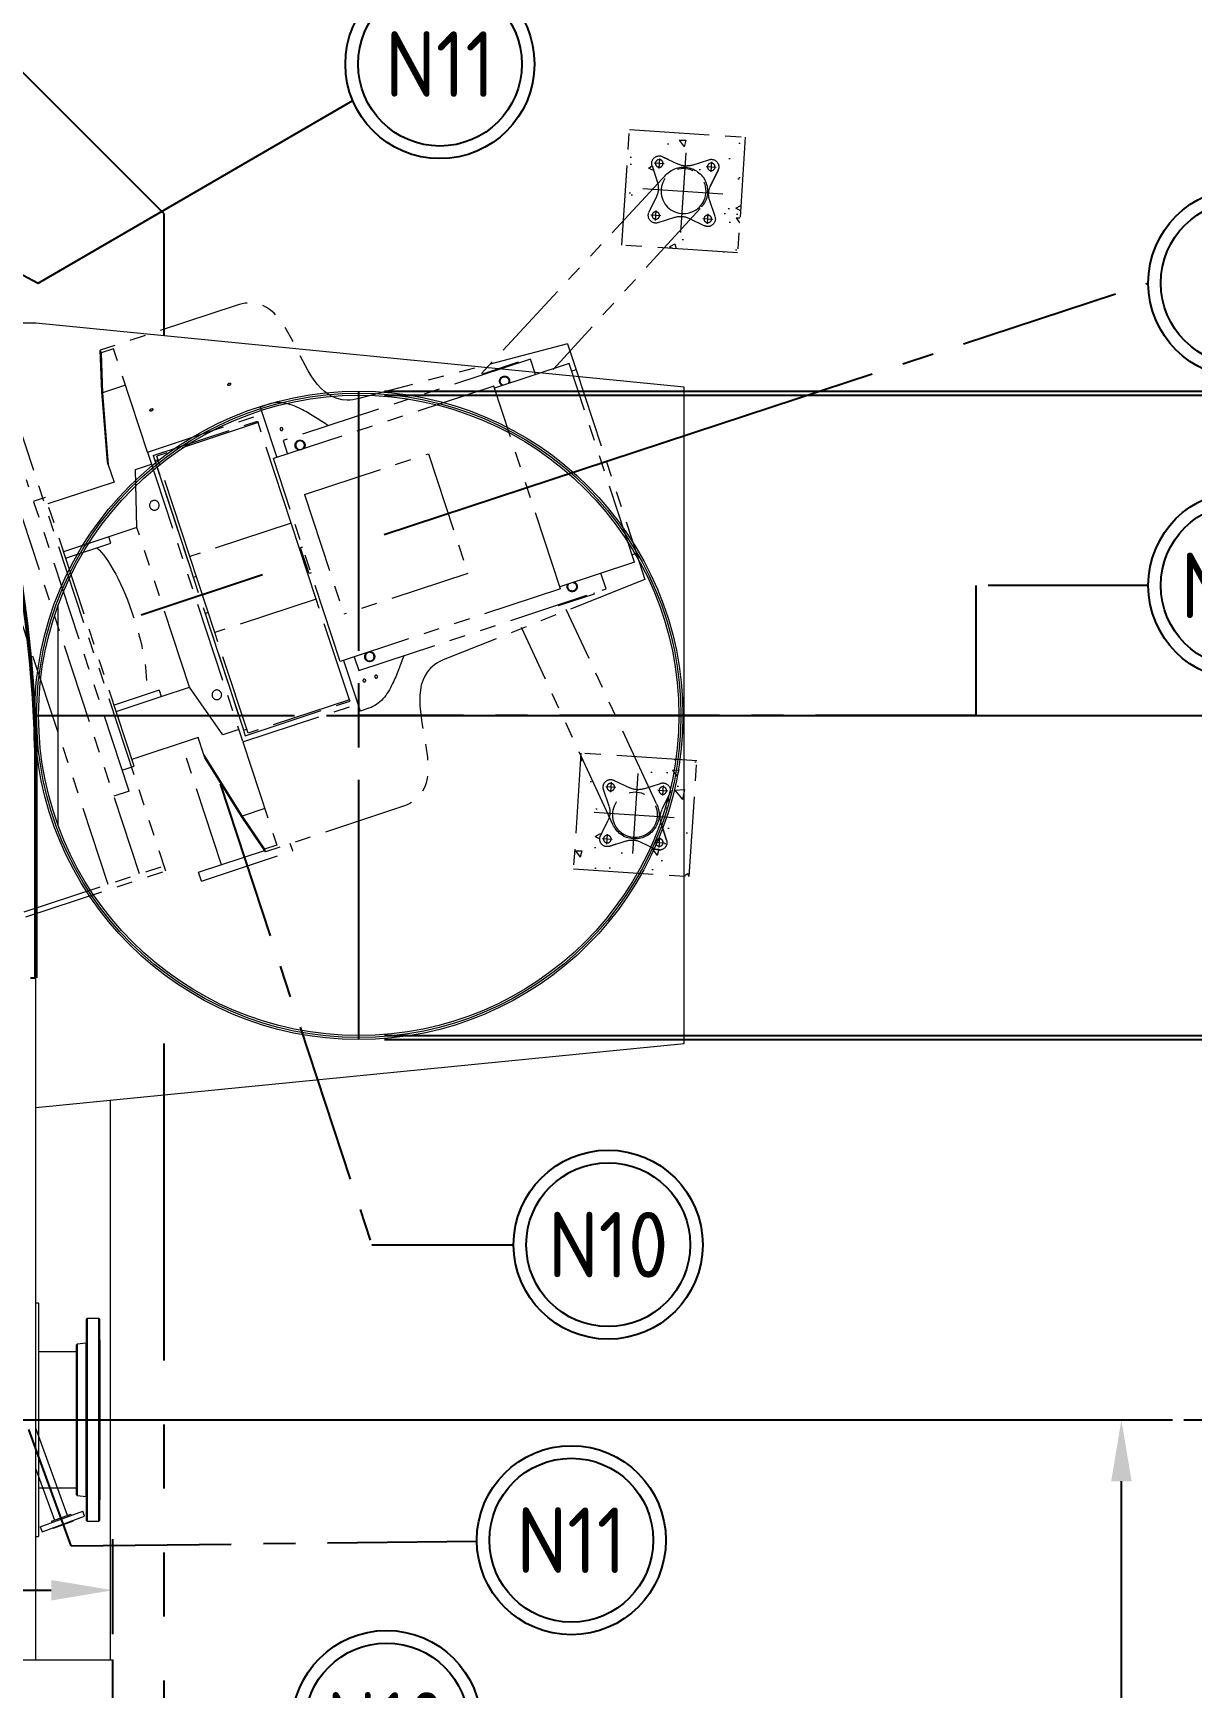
# Model space of a CAD drawing. Header units: inches. Extents: x 0 to 4731, y 0 to 1632.
# Drawn here: x 463.8 to 572.4, y 1217.6 to 1372.6 of the extents above; entities that cross this region are included whole.
import ezdxf
from ezdxf.enums import TextEntityAlignment as Align

# ---------------------------------------------------------------- set-up
doc = ezdxf.new("R2010")
doc.units = ezdxf.units.IN
doc.header["$LTSCALE"] = 48
doc.header["$MEASUREMENT"] = 0
for name, pattern in [('CENTER', [2, 1.25, -0.25, 0.25, -0.25]), ('HIDDEN', [0.375, 0.25, -0.125]), ('PHANTOM2', [1.25, 0.625, -0.125, 0.125, -0.125, 0.125, -0.125])]:
    doc.linetypes.add(name, pattern=pattern)
for name, color, linetype, lineweight in [('AM_0', 7, 'Continuous', 50), ('AM_11', 92, 'PHANTOM2', 25), ('AM_4', 93, 'Continuous', 25), ('AM_5', 92, 'Continuous', 25), ('AM_6', 140, 'Continuous', 35), ('AM_7', 142, 'CENTER', 25), ('Equipment-AM_0', 7, 'Continuous', 50), ('Equipment-AM_2', 5, 'Continuous', 50), ('Equipment-AM_3', 6, 'HIDDEN', 25), ('Equipment-AM_5', 92, 'Continuous', 25), ('Process-AM_7', 142, 'CENTER', 25)]:
    doc.layers.add(name, color=color, linetype=linetype, lineweight=lineweight)
doc.styles.add('ISOCP', font='ISOCP.SHX')
doc.styles.get("Standard").update_dxf_attribs({"font": 'ROMANS.SHX', "width": 0.7})
doc.styles.add('XT07_0', font='isocp.shx', dxfattribs={"width": 0.9, "height": 7})
doc.dimstyles.new('METSOPOWER_ANSI$0', dxfattribs={"dimtxt": 0.12, "dimasz": 0.12, "dimexe": 0.1, "dimexo": 0.05, "dimgap": 0.06, "dimtad": 1, "dimtoh": 1, "dimdec": 5, "dimzin": 12, "dimdsep": 46, "dimlunit": 4, "dimtxsty": 'Standard', "dimcen": 0, "dimclrd": 256, "dimclre": 256, "dimclrt": 140, "dimadec": 0, "dimazin": 2, "dimtp": 0.1, "dimtm": 0.1, "dimtfac": 0.71, "dimtdec": 5, "dimtmove": 0, "dimatfit": 3, "dimfxl": 1, "dimfrac": 2, "dimtzin": 7, "dimlwd": -1, "dimlwe": -1, "dimarcsym": 1})
doc.dimstyles.new('METSOPOWER_ANSI$2', dxfattribs={"dimtxt": 0.12, "dimasz": 0.12, "dimexe": 0.1, "dimexo": 0.05, "dimgap": 0.06, "dimtad": 1, "dimzin": 12, "dimdsep": 46, "dimlunit": 3, "dimtxsty": 'Standard', "dimcen": 0, "dimclrd": 256, "dimclre": 256, "dimclrt": 140, "dimadec": 0, "dimazin": 2, "dimtp": 0.1, "dimtm": 0.1, "dimtfac": 0.71, "dimtmove": 0, "dimatfit": 3, "dimfxl": 1, "dimtzin": 7, "dimlwd": -1, "dimlwe": -1, "dimarcsym": 1})

# ---------------------------------------------------------------- blocks, each defined once
blk = doc.blocks.new('*D444')
at = {"layer": 'Defpoints', "color": 0, "transparency": 16777216}
for p in [(494.35, 1339.09), (494.35, 1278.34), (634.24, 1278.34)]:
    blk.add_point(p, dxfattribs=at)
at = {"layer": 'Equipment-AM_5', "linetype": 'ByBlock', "transparency": 16777216}
for p, q in [((496.75, 1339.09), (639.04, 1339.09)), ((634.24, 1333.33), (634.24, 1284.1)), ((496.75, 1278.34), (639.04, 1278.34))]:
    blk.add_line(p, q, dxfattribs=at)
at = {"layer": 'Equipment-AM_5', "transparency": 16777216}
for points in [[(633.28, 1333.33), (635.2, 1333.33), (634.24, 1339.09)], [(633.28, 1284.1), (635.2, 1284.1), (634.24, 1278.34)]]:
    blk.add_solid(points, dxfattribs=at)
at = {"layer": 'Equipment-AM_5', "color": 140, "transparency": 16777216, "char_height": 5.76, "attachment_point": 2, "rotation": 90, "style": 'ISOCP', "bg_fill": 3, "box_fill_scale": 1.25, "bg_fill_color": 256, "bg_fill_true_color": 13158600, "bg_fill_transparency": 0}
for s, insert in [('%%c5\'-0 3/4"', (625.6, 1309.26)), ('OUTSIDE', (637.12, 1309.26))]:
    blk.add_mtext(s, dxfattribs=dict(at, insert=insert))
blk = doc.blocks.new('*D445')
at = {"layer": 'Defpoints', "color": 0, "transparency": 16777216}
for p in [(494.35, 1338.71), (494.35, 1278.71), (611.43, 1278.71)]:
    blk.add_point(p, dxfattribs=at)
at = {"layer": 'Equipment-AM_5', "linetype": 'ByBlock', "transparency": 16777216}
for p, q in [((496.75, 1338.71), (616.23, 1338.71)), ((611.43, 1332.95), (611.43, 1284.47)), ((496.75, 1278.71), (616.23, 1278.71))]:
    blk.add_line(p, q, dxfattribs=at)
at = {"layer": 'Equipment-AM_5', "transparency": 16777216}
for points in [[(610.47, 1332.95), (612.39, 1332.95), (611.43, 1338.71)], [(610.47, 1284.47), (612.39, 1284.47), (611.43, 1278.71)]]:
    blk.add_solid(points, dxfattribs=at)
at = {"layer": 'Equipment-AM_5', "color": 140, "transparency": 16777216, "char_height": 5.76, "attachment_point": 2, "rotation": 90, "style": 'ISOCP', "bg_fill": 3, "box_fill_scale": 1.25, "bg_fill_color": 256, "bg_fill_true_color": 13158600, "bg_fill_transparency": 0}
for s, insert in [('%%c5\'-0"', (602.79, 1312.45)), ('INSIDE', (614.31, 1312.45))]:
    blk.add_mtext(s, dxfattribs=dict(at, insert=insert))
blk = doc.blocks.new('*U370')
at = {"layer": 'AM_7', "color": 0, "transparency": 16777216}
for p, q in [((0, 6.0375), (0, 30.3075)), ((-30.3075, 0), (-6.0375, 0)), ((6.0375, 0), (30.3075, 0)), ((0, -30.3075), (0, -6.0375))]:
    blk.add_line(p, q, dxfattribs=at)
at = {"layer": 'AM_7', "color": 0, "linetype": 'Continuous', "transparency": 16777216}
for p, q in [((0, -3.01875), (0, 3.01875)), ((-3.01875, 0), (3.01875, 0))]:
    blk.add_line(p, q, dxfattribs=at)
blk = doc.blocks.new('*U371')
at = {"layer": 'AM_7', "color": 0, "transparency": 16777216}
blk.add_line((24, 0), (120.12, 0), dxfattribs=at)
blk = doc.blocks.new('*U372')
at = {"layer": 'AM_7', "color": 0, "transparency": 16777216}
blk.add_line((-11.77, 0), (10.62, 0), dxfattribs=at)
blk = doc.blocks.new('*D514')
at = {"layer": 'Defpoints', "color": 0, "transparency": 16777216}
for p in [(476.76, 1242.71), (565.82, 1242.71), (504.26, 1170.71)]:
    blk.add_point(p, dxfattribs=at)
at = {"layer": 'Equipment-AM_5', "linetype": 'ByBlock', "transparency": 16777216}
for p, q in [((479.16, 1242.71), (570.62, 1242.71)), ((565.82, 1176.47), (565.82, 1236.95)), ((506.66, 1170.71), (570.62, 1170.71))]:
    blk.add_line(p, q, dxfattribs=at)
at = {"layer": 'Equipment-AM_5', "transparency": 16777216}
for points in [[(564.86, 1236.95), (566.78, 1236.95), (565.82, 1242.71)], [(564.86, 1176.47), (566.78, 1176.47), (565.82, 1170.71)]]:
    blk.add_solid(points, dxfattribs=at)
at = {"layer": 'Equipment-AM_5', "color": 140, "transparency": 16777216, "insert": (560.06, 1206.71), "char_height": 5.76, "attachment_point": 5, "rotation": 90, "style": 'ISOCP', "bg_fill": 3, "box_fill_scale": 1.25, "bg_fill_color": 256, "bg_fill_true_color": 13158600, "bg_fill_transparency": 0}
blk.add_mtext('6\'-0"', dxfattribs=at)
blk = doc.blocks.new('*D516')
at = {"layer": 'Defpoints', "color": 0, "transparency": 16777216}
for p in [(494.35, 1308.71), (588.62, 1308.71), (504.26, 1170.71)]:
    blk.add_point(p, dxfattribs=at)
at = {"layer": 'Equipment-AM_5', "linetype": 'ByBlock', "transparency": 16777216}
for p, q in [((496.75, 1308.71), (593.42, 1308.71)), ((588.62, 1176.47), (588.62, 1302.95)), ((506.66, 1170.71), (593.42, 1170.71))]:
    blk.add_line(p, q, dxfattribs=at)
at = {"layer": 'Equipment-AM_5', "transparency": 16777216}
for points in [[(587.66, 1302.95), (589.58, 1302.95), (588.62, 1308.71)], [(587.66, 1176.47), (589.58, 1176.47), (588.62, 1170.71)]]:
    blk.add_solid(points, dxfattribs=at)
at = {"layer": 'Equipment-AM_5', "color": 140, "transparency": 16777216, "insert": (582.86, 1223.05), "char_height": 5.76, "attachment_point": 5, "rotation": 90, "style": 'ISOCP', "bg_fill": 3, "box_fill_scale": 1.25, "bg_fill_color": 256, "bg_fill_true_color": 13158600, "bg_fill_transparency": 0}
blk.add_mtext('11\'-6"', dxfattribs=at)
blk = doc.blocks.new('*D527')
at = {"layer": 'Defpoints', "color": 0, "transparency": 16777216}
for p in [(451.24, 1369.17), (386.7, 1316.05), (278.1, 1302.71), (368.1, 1302.71), (464.22, 1302.71)]:
    blk.add_point(p, dxfattribs=at)
at = {"layer": 'Equipment-AM_5', "linetype": 'ByBlock', "transparency": 16777216}
blk.add_arc((278.1, 1302.71), 109.42, 3.0166, 17.9834, dxfattribs=at)
at = {"layer": 'Equipment-AM_5', "transparency": 16777216}
for points in [[(381.27, 1336.17), (383.08, 1336.81), (380.25, 1341.92)], [(388.33, 1308.49), (386.41, 1308.44), (387.52, 1302.71)]]:
    blk.add_solid(points, dxfattribs=at)
at = {"layer": 'Equipment-AM_5', "color": 140, "transparency": 16777216, "insert": (389.94, 1330.25), "char_height": 5.76, "attachment_point": 5, "rotation": 283.831, "bg_fill": 3, "box_fill_scale": 1.25, "bg_fill_color": 256, "bg_fill_true_color": 13158600, "bg_fill_transparency": 0}
blk.add_mtext('21°', dxfattribs=at)
blk = doc.blocks.new('A$C7E8F1151')
at = {"layer": 'AM_11', "lineweight": 18, "ltscale": 0.25}
h = blk.add_hatch(dxfattribs=at)
h.set_pattern_fill('AR-CONC', color=256, style=0)
h.set_pattern_definition([(50, (-256.126, -601.178), (7.1726, -0.62752), [0.75, -8.25]), (355, (-256.126, -601.178), (-1.387513, 7.52192), [0.6, -6.6]), (100.4514, (-255.528, -601.23), (5.78509, 6.8944), [0.6374, -7.01142]), (46.1842, (-256.126, -599.178), (10.67241, -1.65519), [1.125, -12.375]), (96.6356, (-255.236, -599.316), (9.34662, 9.74119), [0.9561, -10.51714]), (351.1842, (-256.126, -599.178), (9.34662, 9.74119), [0.9, -9.9]), (21, (-255.126, -599.678), (5.96907, -4.02619), [0.75, -8.25]), (326, (-255.126, -599.678), (2.433153, 7.2515), [0.6, -6.6]), (71.4514, (-254.6284, -600.013), (8.402224, 3.22531), [0.6374, -7.01142]), (37.5, (-256.1259, -601.1777), (0.1215986, 3.3289385), [0, -6.52, 0, -6.7, 0, -6.625]), (7.5, (-256.126, -601.1777), (2.630695, 3.944117), [0, -3.82, 0, -6.37, 0, -2.525]), (327.5, (-258.356, -601.1777), (5.338224, -0.225549), [0, -2.5, 0, -7.8, 0, -10.35]), (317.5, (-259.356, -601.1777), (5.831862, 1.00105), [0, -3.25, 0, -5.18, 0, -7.35])])
h.paths.add_polyline_path([(247.41, 65.65), (250.45, 71.21, 0.048096), (250.36, 71.53), (249.75, 73.05, -0.660247), (250.67, 73.97), (252.19, 73.36, 0.095714), (252.84, 73.24), (252.84, 73.13, -0.414201), (255.11, 70.87), (255.21, 70.87, 0.095714), (255.33, 70.21), (255.94, 68.7, -0.660247), (255.02, 67.78), (253.96, 68.2), (252.44, 65.44), (258.28, 65.44), (258.28, 76.31), (247.41, 76.31)])
h.paths.add_polyline_path([(255.64, 73.31, -1), (254.93, 73.31, -1)], flags=16)
h = blk.add_hatch(dxfattribs=at)
h.set_pattern_fill('AR-CONC', color=256, style=0)
h.set_pattern_definition([(50, (-256.126, -601.178), (7.1726, -0.62752), [0.75, -8.25]), (355, (-256.126, -601.178), (-1.38751, 7.52192), [0.6, -6.6]), (100.4514, (-255.528, -601.23), (5.78509, 6.8944), [0.6374, -7.01142]), (46.1842, (-256.126, -599.178), (10.67241, -1.65519), [1.125, -12.375]), (96.6356, (-255.236, -599.316), (9.34662, 9.74119), [0.9561, -10.51714]), (351.1842, (-256.126, -599.178), (9.34662, 9.74119), [0.9, -9.9]), (21, (-255.126, -599.678), (5.96907, -4.02619), [0.75, -8.25]), (326, (-255.126, -599.678), (2.43315, 7.2515), [0.6, -6.6]), (71.4514, (-254.6284, -600.013), (8.402224, 3.22531), [0.6374, -7.01142]), (37.5, (-256.1259, -601.1777), (0.1215986, 3.3289385), [0, -6.52, 0, -6.7, 0, -6.625]), (7.5, (-256.126, -601.1777), (2.630695, 3.944117), [0, -3.82, 0, -6.37, 0, -2.525]), (327.5, (-258.356, -601.1777), (5.338224, -0.225549), [0, -2.5, 0, -7.8, 0, -10.35]), (317.5, (-259.356, -601.1777), (5.831862, 1.00105), [0, -3.25, 0, -5.18, 0, -7.35])])
h.paths.add_polyline_path([(248.09, 6.83), (258.97, 6.83), (258.97, 17.7), (252.06, 17.7), (254.36, 14.82), (255.71, 15.36, -0.660247), (256.63, 14.44), (256.02, 12.92, 0.095714), (255.89, 12.26), (255.78, 12.26, -0.414172), (253.53, 10.01), (253.53, 9.9, 0.095714), (252.87, 9.78), (251.35, 9.17, -0.660247), (250.43, 10.09), (251.04, 11.6, 0.0164), (251.08, 11.71), (248.09, 15.39)])
h.paths.add_polyline_path([(255.62, 9.82, -1), (256.32, 9.82, -1)], flags=16)
for p, q in [((196.51, 84.16), (209.28, 79)), ((196.33, 83.72), (209.11, 78.56)), ((204, 80.63), (186.74, 37.91)), ((206.88, 79.46), (189.62, 36.75)), ((212.7, 79.74), (212.38, 78.94)), ((212.7, 79.74), (221.06, 76.36)), ((191.67, 35.42), (209.28, 79)), ((214.47, 78.09), (209.98, 66.96)), ((212.38, 78.94), (218.42, 76.5)), ((218.51, 76.61), (216.11, 73.54)), ((216.11, 73.42), (218.41, 76.37)), ((218.41, 76.37), (218.51, 76.61)), ((219.54, 75.91), (218.41, 76.37)), ((230.96, 71.58), (218.51, 76.61)), ((221.06, 76.36), (220.79, 75.69)), ((215.73, 66.46), (219.54, 75.91)), ((252.84, 66.99), (252.84, 74.76)), ((212.16, 67.93), (216.11, 73.42)), ((216.11, 73.54), (212.26, 68.19)), ((218.19, 72.57), (216.11, 73.42)), ((249.75, 73.05), (250.36, 71.53)), ((250.87, 73.31), (249.93, 73.31)), ((250.4, 73.78), (250.4, 72.85)), ((251.24, 73.74), (250.67, 73.97)), ((250.67, 73.97), (252.19, 73.36)), ((253.5, 73.36), (255.02, 73.97)), ((254.82, 73.31), (255.76, 73.31)), ((255.29, 73.78), (255.29, 72.85)), ((255.94, 73.05), (255.29, 71.41)), ((255.33, 71.53), (255.94, 73.05)), ((205.39, 71.78), (193.89, 43.31)), ((205.39, 71.78), (204, 72.34)), ((250.83, 71.91), (241.07, 54.07)), ((204.61, 69.85), (205.71, 69.41)), ((249.02, 70.87), (256.67, 70.87)), ((250.36, 70.21), (249.75, 68.7)), ((255.94, 68.7), (255.33, 70.21)), ((205.71, 69.41), (195.76, 44.8)), ((211.51, 66.34), (205.45, 68.79)), ((254.78, 69.71), (245.15, 52.11)), ((250.87, 68.43), (249.93, 68.43)), ((250.4, 67.96), (250.4, 68.9)), ((250.67, 67.78), (252.19, 68.38)), ((253.5, 68.38), (255.02, 67.78)), ((254.82, 68.43), (255.76, 68.43)), ((255.29, 67.96), (255.29, 68.9)), ((212.16, 67.93), (211.51, 66.34)), ((212.26, 68.19), (212.16, 67.93)), ((205.02, 39.96), (215.73, 66.46)), ((205.56, 40.25), (215.91, 65.88)), ((213.82, 65.94), (210.4, 61.69)), ((215.75, 65.37), (211.83, 55.67)), ((216.15, 65.61), (212.43, 56.41)), ((215.28, 65.35), (213.82, 65.94)), ((215.71, 65.38), (216.01, 65.27)), ((215.73, 66.46), (226.24, 62.22)), ((215.91, 65.88), (225.48, 62.01)), ((225.42, 61.87), (216.15, 65.61)), ((207.58, 62.15), (203.45, 63.82)), ((203.68, 64.41), (207.82, 62.74)), ((207.58, 62.15), (207.82, 62.74)), ((207.82, 62.74), (210.4, 61.69)), ((224.63, 58.23), (226.24, 62.22)), ((226.24, 62.22), (226.5, 62.87)), ((227.31, 62.55), (226.5, 62.87)), ((210.4, 61.69), (204.5, 47.09)), ((225.42, 61.87), (221.7, 52.67)), ((225.42, 61.87), (225.48, 62.01)), ((225.61, 57.83), (226.12, 59.08)), ((226.12, 59.08), (248.75, 49.93)), ((224.34, 58.35), (216.84, 39.8)), ((244.49, 50.21), (224.34, 58.35)), ((252.32, 48.8), (234.1, 57.5)), ((212.43, 56.41), (209.63, 49.48)), ((221.7, 52.67), (212.43, 56.41)), ((211.69, 54.59), (211.4, 54.71)), ((211.83, 55.67), (211.44, 54.69)), ((219.95, 42.96), (224.37, 53.92)), ((235.72, 49.33), (224.37, 53.92)), ((210.11, 51.41), (209.71, 50.43)), ((210.37, 51.3), (210.07, 51.42)), ((221.7, 52.67), (218.9, 45.73)), ((244.37, 51.7), (244.4, 51.78)), ((244.4, 51.78), (247.68, 50.45)), ((201.92, 48.14), (197.79, 49.8)), ((198.02, 50.39), (202.15, 48.72)), ((209.71, 50.43), (205.8, 40.73)), ((220.89, 50.33), (219.93, 47.96)), ((220.85, 50.24), (220.74, 50.29)), ((221.07, 50.26), (220.89, 50.33)), ((244.49, 50.21), (236.99, 31.66)), ((251.24, 47.26), (244.41, 50.02)), ((247.68, 50.45), (247.65, 50.38)), ((248.75, 49.93), (248.17, 48.5)), ((202.15, 48.72), (201.92, 48.14)), ((204.5, 47.09), (201.92, 48.14)), ((209.63, 49.48), (205.91, 40.28)), ((218.9, 45.73), (209.63, 49.48)), ((219.96, 48.05), (219.86, 48.1)), ((231.3, 38.38), (235.72, 49.33)), ((251.36, 46.42), (252.32, 48.8)), ((204.5, 47.09), (204.01, 41.66)), ((220.11, 47.89), (219.93, 47.96)), ((251.24, 47.26), (243.89, 29.09)), ((251.36, 46.42), (250.96, 46.58)), ((194.67, 45.25), (195.76, 44.8)), ((202.08, 42.98), (196.02, 45.42)), ((218.9, 45.73), (215.18, 36.53)), ((244.58, 29.62), (251.36, 46.42)), ((201.43, 41.39), (202.08, 42.98)), ((219.95, 42.96), (231.3, 38.38)), ((201.33, 41.12), (200.38, 34.6)), ((200.46, 34.69), (201.43, 41.39)), ((201.43, 41.39), (201.33, 41.12)), ((204.01, 41.66), (205.47, 41.07)), ((206.05, 40.63), (205.76, 40.74)), ((205.02, 39.96), (201.2, 30.51)), ((205.02, 39.96), (215.53, 35.71)), ((205.56, 40.25), (215.12, 36.39)), ((215.18, 36.53), (205.91, 40.28)), ((215.53, 35.71), (217.14, 39.68)), ((236.99, 31.66), (216.84, 39.8)), ((217.62, 38.05), (218.12, 39.29)), ((240.26, 28.91), (217.62, 38.05)), ((215.12, 36.39), (215.18, 36.53)), ((215.27, 35.06), (215.53, 35.71)), ((200.38, 34.6), (199.97, 30.73)), ((200.07, 30.97), (200.46, 34.69)), ((202.55, 33.85), (200.46, 34.69)), ((216.07, 34.73), (215.27, 35.06)), ((243.62, 27.24), (224.46, 33.65)), ((251.84, 10.77), (234.99, 31.5)), ((243.89, 29.09), (237.07, 31.84)), ((199.97, 30.73), (200.07, 30.97)), ((212.42, 25.7), (199.97, 30.73)), ((201.2, 30.51), (200.07, 30.97)), ((235.85, 30.61), (235.87, 30.68)), ((239.13, 29.28), (235.85, 30.61)), ((240.83, 30.32), (240.26, 28.91)), ((255.19, 13.78), (242.44, 29.73)), ((243.62, 27.24), (244.58, 29.62)), ((244.58, 29.62), (244.18, 29.79)), ((239.16, 29.35), (239.13, 29.28)), ((253.53, 16.15), (253.53, 8.38)), ((251.04, 12.92), (250.43, 14.44)), ((251.56, 14.71), (250.62, 14.71)), ((251.09, 15.18), (251.09, 14.24)), ((251.35, 15.36), (252.87, 14.75)), ((254.19, 14.75), (255.71, 15.36)), ((255.5, 14.71), (256.44, 14.71)), ((255.97, 15.18), (255.97, 14.24)), ((256.63, 14.44), (256.02, 12.92)), ((249.71, 12.26), (257.35, 12.26)), ((250.43, 10.09), (251.04, 11.6)), ((256.63, 10.09), (255.97, 11.73)), ((256.02, 11.6), (256.63, 10.09)), ((251.56, 9.82), (250.62, 9.82)), ((251.09, 9.35), (251.09, 10.29)), ((251.35, 9.17), (252.87, 9.78)), ((251.92, 9.4), (251.35, 9.17)), ((254.19, 9.78), (255.71, 9.17)), ((255.5, 9.82), (256.44, 9.82)), ((255.97, 9.35), (255.97, 10.29))]:
    blk.add_line(p, q, dxfattribs=at)
for points in [[(247.41, 76.31), (258.28, 76.31), (258.28, 65.44), (247.41, 65.44)], [(248.09, 6.83), (258.97, 6.83), (258.97, 17.7), (248.09, 17.7)]]:
    blk.add_lwpolyline(points, close=True, dxfattribs=at)
for centre, radius in [((250.4, 73.31), 0.354), ((252.84, 70.87), 2.11), ((255.29, 73.31), 0.354), ((250.4, 68.43), 0.354), ((255.29, 68.43), 0.354), ((213, 62.23), 0.453), ((226.7, 59.99), 0.131), ((227.79, 59.55), 0.131), ((227.06, 57.72), 0.409), ((205.99, 44.9), 0.453), ((219.24, 38.38), 0.409), ((217.41, 36.99), 0.131), ((251.09, 14.71), 0.354), ((253.53, 12.26), 2.11), ((255.97, 14.71), 0.354), ((251.09, 9.82), 0.354), ((255.97, 9.82), 0.354)]:
    blk.add_circle(centre, radius, dxfattribs=at)
for centre, radius, start, end in [((250.4, 73.31), 0.709, 68.1307, 201.8694), ((252.84, 70.87), 2.26, 328.966, 152.8628), ((252.84, 75.01), 1.77, 248.1307, 291.8694), ((255.29, 73.31), 0.709, 338.1307, 111.8694), ((255.29, 73.31), 0.709, 338.1307, 34.3457), ((248.71, 70.87), 1.77, 338.1307, 21.8694), ((256.98, 70.87), 1.77, 162.8539, 201.8694), ((256.98, 70.87), 1.77, 158.1307, 159.8426), ((250.4, 68.43), 0.709, 158.1307, 291.8694), ((252.84, 66.74), 1.77, 68.1307, 111.8694), ((255.29, 68.43), 0.709, 248.1308, 21.8694), ((227.06, 57.72), 0.472, 269.0395, 226.9605), ((245.56, 49.93), 0.472, 291.5312, 204.4688), ((245.56, 49.93), 0.409, 281.0207, 214.9793), ((219.24, 38.38), 0.472, 93.8419, 42.1581), ((237.97, 31.13), 0.472, 114.2378, 21.7622), ((237.97, 31.13), 0.409, 104.8773, 31.1227), ((251.09, 14.71), 0.709, 68.1306, 201.8693), ((253.53, 16.4), 1.77, 248.1306, 291.8694), ((255.97, 14.71), 0.709, 338.1307, 111.8693), ((249.39, 12.26), 1.77, 338.1307, 21.8693), ((253.53, 12.26), 2.25, 214.7511, 37.2528), ((257.66, 12.26), 1.77, 158.1307, 197.1462), ((257.66, 12.26), 1.77, 200.1575, 201.8693), ((251.09, 9.82), 0.709, 158.1307, 291.8694), ((253.53, 8.13), 1.77, 68.1306, 111.8694), ((255.97, 9.82), 0.709, 248.1307, 21.8693), ((255.97, 9.82), 0.709, 325.6544, 21.8693)]:
    blk.add_arc(centre, radius, start, end, dxfattribs=at)
blk.add_ellipse((202.84, 56.25), major_axis=(2.95, 7.3), ratio=0.260474, start_param=3.544308, end_param=5.880469, dxfattribs=at)
for centre in [(205.12, 36), (212.24, 33.13)]:
    blk.add_ellipse(centre, major_axis=(0.164, -0.066), ratio=0.409923, dxfattribs=at)
for points in [[(234.1, 57.5), (228.27, 60.28), (237, 69.14), (230.96, 71.58)], [(229.37, 60.09), (228.93, 61.2), (228.33, 62.13), (227.31, 62.55)], [(230.26, 57.41), (229.96, 58.31), (229.71, 59.25), (229.37, 60.09)], [(224.46, 33.65), (218.33, 35.7), (218.47, 23.25), (212.42, 25.7)], [(221.76, 36.38), (220.93, 35.94), (220.09, 35.43), (219.26, 35.06)], [(219.26, 35.06), (218.17, 34.57), (217.1, 34.32), (216.07, 34.73)]]:
    blk.add_open_spline(points, degree=3, dxfattribs=at)
at = {"layer": 'AM_7'}
blk.add_line((138.66, 82.18), (258.4, 33.8), dxfattribs=at)
at = {"layer": 'Equipment-AM_0', "elevation": 0.01}
blk.add_lwpolyline([(197.83, 89.8), (196.61, 71.26, -0.010843), (196.15, 65.99, -0.078144), (186.35, 30.02, -0.078144)], format="xyb", dxfattribs=at)
at = {"layer": 'Equipment-AM_3'}
blk.add_line((197.33, 89.83, 0.01), (197.83, 89.8, 0.01), dxfattribs=at)
blk = doc.blocks.new('XA16S')
at = {"layer": 'AM_4'}
for radius in [7.5, 6.5]:
    blk.add_circle((0, -7.5), radius, dxfattribs=at)
at = {"layer": 'AM_6', "style": 'XT07_0', "width": 0.9}
blk.add_attdef('?', text='', height=7, dxfattribs=at).set_placement((0, -7.5), align=Align.MIDDLE)
blk = doc.blocks.new('*D634')
at = {"layer": 'Defpoints', "color": 0, "transparency": 16777216}
for p in [(471.3, 1226.74), (278.1, 1220.22), (471.3, 1220.22)]:
    blk.add_point(p, dxfattribs=at)
at = {"layer": 'Equipment-AM_5', "linetype": 'ByBlock', "transparency": 16777216}
for p, q in [((278.1, 1222.62), (278.1, 1231.54)), ((471.3, 1222.62), (471.3, 1231.54)), ((283.86, 1226.74), (465.54, 1226.74))]:
    blk.add_line(p, q, dxfattribs=at)
at = {"layer": 'Equipment-AM_5', "transparency": 16777216}
for points in [[(283.86, 1227.7), (283.86, 1225.78), (278.1, 1226.74)], [(465.54, 1227.7), (465.54, 1225.78), (471.3, 1226.74)]]:
    blk.add_solid(points, dxfattribs=at)
at = {"layer": 'Equipment-AM_5', "color": 140, "transparency": 16777216, "insert": (392.77, 1232.5), "char_height": 5.76, "attachment_point": 5, "style": 'ISOCP', "bg_fill": 3, "box_fill_scale": 1.25, "bg_fill_color": 256, "bg_fill_true_color": 13158600, "bg_fill_transparency": 0}
blk.add_mtext('16\'-1 3/16" TYP.', dxfattribs=at)

msp = doc.modelspace()

# ---------------------------------------------------------------- linework, layer by layer
at = {"layer": 'AM_11'}
for p, q in [((476.104193, 1355.71108), (399.104193, 1432.71108)), ((476.104193, 1344.275895), (476.104193, 1355.71108)), ((476.104193, 1068.275895), (476.104193, 1277.96108))]:
    msp.add_line(p, q, dxfattribs=at)
at = {"layer": 'Equipment-AM_0', "lineweight": 18}
for p, q in [((524.854193, 1277.96108), (524.854193, 1339.46108)), ((466.156342, 1318.952233), (466.156342, 1298.469926)), ((464.104193, 1220.22108), (464.104193, 1302.71108)), ((471.104193, 1220.22108), (471.104193, 1272.652438)), ((464.354193, 1253.64858), (464.104193, 1253.64858)), ((464.354193, 1253.64858), (464.354193, 1251.537689)), ((464.354193, 1251.537689), (464.354193, 1231.77358)), ((468.854193, 1251.78539), (468.854193, 1252.15108)), ((468.854193, 1233.27108), (468.854193, 1251.78539)), ((469.984193, 1252.21108), (468.914193, 1252.21108)), ((468.914193, 1252.21108), (468.914193, 1251.843066)), ((468.914193, 1251.843066), (468.914193, 1233.21108)), ((469.984193, 1233.21108), (469.984193, 1252.21108)), ((470.044193, 1252.15108), (470.044193, 1233.27108)), ((468.801505, 1249.89461), (467.966881, 1249.792132)), ((467.966881, 1249.792132), (467.966881, 1235.630028)), ((468.801505, 1249.616333), (468.801505, 1249.89461)), ((470.104193, 1250.21108), (470.104193, 1249.920542)), ((470.104193, 1249.920542), (470.104193, 1235.21108)), ((467.914193, 1249.08608), (464.354193, 1249.08608)), ((467.914193, 1249.460578), (467.914193, 1249.732579)), ((467.914193, 1235.689581), (467.914193, 1249.460578)), ((468.801505, 1235.527549), (468.801505, 1249.616333)), ((464.354193, 1236.33608), (467.914193, 1236.33608)), ((467.966881, 1235.630028), (468.801505, 1235.527549)), ((468.914193, 1233.21108), (469.984193, 1233.21108)), ((464.104193, 1231.77358), (464.354193, 1231.77358)), ((278.104193, 1220.22108), (471.291693, 1220.22108)), ((471.291693, 1214.20108), (471.291693, 1220.22108)), ((471.291693, 1220.22108), (471.304193, 1220.22108)), ((471.304193, 1220.22108), (471.304193, 1214.20108))]:
    msp.add_line(p, q, dxfattribs=at)
for radius in [30.375, 30.1875, 30]:
    msp.add_circle((494.354193, 1308.71108), radius, dxfattribs=at)
for centre, radius, start, end in [((344.104193, 1302.71108), 120, 2.52761477, 30.90523104), ((344.104193, 1302.71108), 120, 0, 2.04599075), ((468.914193, 1252.15108), 0.06, 90, 180), ((469.984193, 1252.15108), 0.06, 0, 90), ((467.974193, 1249.732579), 0.06, 97, 180), ((468.794193, 1249.954163), 0.06, 277, 0), ((470.104193, 1250.27108), 0.06, 180, 270), ((467.974193, 1235.689581), 0.06, 180, 263), ((468.794193, 1235.467996), 0.06, 0, 83), ((470.104193, 1235.15108), 0.06, 90, 180), ((468.914193, 1233.27108), 0.06, 180, 270), ((469.984193, 1233.27108), 0.06, 270, 0)]:
    msp.add_arc(centre, radius, start, end, dxfattribs=at)

# ---------------------------------------------------------------- block references
at = {"layer": 'AM_5', "ltscale": 5}
ref = msp.add_blockref('XA16S', (493.101484, 1369.741766), dxfattribs=dict(at, xscale=1.181102362204724, yscale=1.181102362204724, zscale=1.181102362204724, rotation=90))
ref.add_attrib('?', 'N11', dxfattribs={"layer": 'AM_6', "height": 6.1515748, "style": 'XT07_0'}).set_placement((501.959751, 1369.741766), align=Align.MIDDLE)
ref = msp.add_blockref('XA16S', (586.050352, 1349.224938, -0.005036), dxfattribs=dict(at, xscale=1.181102362204724, yscale=1.181102362204724, zscale=1.181102362204724, rotation=270))
ref.add_attrib('?', 'N9', dxfattribs={"layer": 'AM_6', "height": 6.1515748, "style": 'XT07_0'}).set_placement((577.192084, 1349.224938, -0.005036), align=Align.MIDDLE)
at = {"layer": 'AM_7'}
for name, p in [('*U371', (344.104193, 1302.71108)), ('*U372', (466.134193, 1242.71108))]:
    msp.add_blockref(name, p, dxfattribs=at)

# ---------------------------------------------------------------- next in the draw order: dimensions: what is measured, and where the dimension line sits
at = {"layer": 'Equipment-AM_5'}
dim = msp.add_linear_dim(base=(634.242682, 1278.33608), p1=(494.354193, 1339.08608), p2=(494.354193, 1278.33608), angle=90, text='%%c<>\\XOUTSIDE', dimstyle='METSOPOWER_ANSI$0', override={"dimscale": 48, "dimzin": 15, "dimtxsty": 'ISOCP', "dimtfill": 1}, dxfattribs=at)
dim.commit()
dim.dimension.update_dxf_attribs({"geometry": '*D444', "text_midpoint": (634.242682, 1309.264593), "dimtype": 160})
dim = msp.add_linear_dim(base=(471.304193, 1226.737907), p1=(278.104193, 1220.22108), p2=(471.304193, 1220.22108), text='<> TYP.', dimstyle='METSOPOWER_ANSI$0', override={"dimscale": 48, "dimzin": 15, "dimpost": '', "dimtxsty": 'ISOCP', "dimtfill": 1}, dxfattribs=at)
dim.commit()
dim.dimension.update_dxf_attribs({"geometry": '*D634', "text_midpoint": (392.772993, 1226.737907), "dimtype": 160})
dim = msp.add_linear_dim(base=(565.815226, 1242.71108), p1=(504.262627, 1170.71108), p2=(476.756901, 1242.71108), angle=90, dimstyle='METSOPOWER_ANSI$0', override={"dimscale": 48, "dimzin": 15, "dimtxsty": 'ISOCP', "dimtfill": 1}, dxfattribs=at)
dim.commit()
dim.dimension.update_dxf_attribs({"geometry": '*D514', "text_midpoint": (560.055226, 1206.71108)})

# ---------------------------------------------------------------- next in the draw order: linework, layer by layer
at = {"layer": 'AM_0', "lineweight": 18}
for p, q in [((467.073429, 1233.757604), (464.104193, 1241.915513)), ((464.104193, 1238.070711), (465.837733, 1233.307847)), ((464.501487, 1232.688471), (468.495181, 1234.142056)), ((464.672497, 1232.218625), (468.666191, 1233.67221)), ((465.545254, 1233.201393), (467.365909, 1233.864057)), ((465.545254, 1233.201393), (465.588007, 1233.083932)), ((465.751028, 1232.544666), (467.630413, 1233.228707)), ((467.408661, 1233.746596), (467.365909, 1233.864057)), ((467.630413, 1233.228707), (467.609037, 1233.287438)), ((468.666191, 1233.67221), (468.495181, 1234.142056)), ((464.501487, 1232.688471), (464.672497, 1232.218625)), ((465.729651, 1232.603397), (465.751028, 1232.544666))]:
    msp.add_line(p, q, dxfattribs=at)
at = {"layer": 'Process-AM_7'}
msp.add_line((467.41224, 1230.904327), (463.448723, 1241.794001), dxfattribs=at)

# ---------------------------------------------------------------- next in the draw order: dimensions: what is measured, and where the dimension line sits
at = {"layer": 'Equipment-AM_5'}
dim = msp.add_linear_dim(base=(611.43353, 1278.71108), p1=(494.354193, 1338.71108), p2=(494.354193, 1278.71108), angle=90, text='%%c<>\\XINSIDE', dimstyle='METSOPOWER_ANSI$0', override={"dimscale": 48, "dimzin": 15, "dimtxsty": 'ISOCP', "dimtfill": 1}, dxfattribs=at)
dim.commit()
dim.dimension.update_dxf_attribs({"geometry": '*D445', "text_midpoint": (611.43353, 1312.445701), "dimtype": 160})

# ---------------------------------------------------------------- next in the draw order: linework, layer by layer
at = {"layer": 'AM_7', "ltscale": 0.25}
for p, q in [((528.223408, 1336.018457, -0.005036), (568.333816, 1349.224938, -0.005036)), ((568.333816, 1320.885912, -0.005036), (552.163781, 1320.885912, -0.005036))]:
    msp.add_line(p, q, dxfattribs=at)

# ---------------------------------------------------------------- next in the draw order: block references
at = {"layer": 'AM_5', "ltscale": 5}
ref = msp.add_blockref('XA16S', (586.050352, 1320.885912, -0.005036), dxfattribs=dict(at, xscale=1.181102362204724, yscale=1.181102362204724, zscale=1.181102362204724, rotation=270))
ref.add_attrib('?', 'N14', dxfattribs={"layer": 'AM_6', "height": 6.1515748, "style": 'XT07_0'}).set_placement((577.192084, 1320.885912, -0.005036), align=Align.MIDDLE)
at = {"layer": 'AM_7'}
msp.add_blockref('*U370', (494.354193, 1308.71108), dxfattribs=at)

# ---------------------------------------------------------------- next in the draw order: dimensions: what is measured, and where the dimension line sits
at = {"layer": 'Equipment-AM_5'}
dim = msp.add_angular_dim_2l(base=(386.704913, 1316.045572), line1=((278.104193, 1302.71108), (451.236457, 1369.170329)), line2=((368.104193, 1302.71108), (464.224193, 1302.71108)), dimstyle='METSOPOWER_ANSI$2', override={"dimscale": 48, "dimtoh": 1, "dimdec": 5, "dimzin": 15, "dimlunit": 4, "dimadec": 5, "dimtdec": 5, "dimtfill": 1, "dimfrac": 2}, dxfattribs=at)
dim.commit()
dim.dimension.update_dxf_attribs({"geometry": '*D527', "text_midpoint": (384.347948, 1328.868098), "dimtype": 162})
dim = msp.add_linear_dim(base=(588.624378, 1308.71108), p1=(504.262627, 1170.71108), p2=(494.354193, 1308.71108), angle=90, dimstyle='METSOPOWER_ANSI$0', override={"dimscale": 48, "dimzin": 15, "dimtxsty": 'ISOCP', "dimtfill": 1}, dxfattribs=at)
dim.commit()
dim.dimension.update_dxf_attribs({"geometry": '*D516', "text_midpoint": (588.624378, 1223.054981), "dimtype": 160})

# ---------------------------------------------------------------- next in the draw order: linework, layer by layer
at = {"layer": 'AM_7', "ltscale": 0.25}
for p, q in [((552.163781, 1320.885912, -0.005036), (552.163781, 1308.71108)), ((552.163781, 1308.71108), (494.354193, 1308.71108)), ((475.666693, 1242.71108), (607.517496, 1242.71108)), ((467.41224, 1230.904327), (505.417729, 1231.328897))]:
    msp.add_line(p, q, dxfattribs=at)
at = {"layer": 'AM_7'}
msp.add_lwpolyline([(452.168657, 1355.694942), (464.309769, 1349.209538), (493.791334, 1366.314541)], dxfattribs=at)
at = {"layer": 'AM_7', "ltscale": 0.25, "elevation": -0.005036}
msp.add_lwpolyline([(481.35294, 1302.297504), (495.569341, 1259.119802), (508.867655, 1259.119802)], dxfattribs=at)
at = {"layer": 'Equipment-AM_0', "lineweight": 18}
for p, q in [((464.104193, 1345.46108), (456.231074, 1345.46108)), ((524.854193, 1339.46108), (464.104193, 1345.46108)), ((524.854193, 1277.96108), (524.854193, 1339.46108)), ((464.104193, 1271.96108), (524.854193, 1277.96108))]:
    msp.add_line(p, q, dxfattribs=at)
for radius in [30.375, 30.1875, 30]:
    msp.add_circle((494.354193, 1308.71108), radius, dxfattribs=at)
msp.add_arc((344.104193, 1302.71108), 120, 0, 2.04599075, dxfattribs=at)

# ---------------------------------------------------------------- next in the draw order: block references
at = {"layer": 'AM_5', "ltscale": 5}
ref = msp.add_blockref('XA16S', (526.58419, 1259.119802, -0.005036), dxfattribs=dict(at, xscale=1.181102362204724, yscale=1.181102362204724, zscale=1.181102362204724, rotation=270))
ref.add_attrib('?', 'N10', dxfattribs={"layer": 'AM_6', "height": 6.1515748, "style": 'XT07_0'}).set_placement((517.725923, 1259.119802, -0.005036), align=Align.MIDDLE)
ref = msp.add_blockref('XA16S', (523.133712, 1231.427849), dxfattribs=dict(at, xscale=1.181102362204724, yscale=1.181102362204724, zscale=1.181102362204724, rotation=270))
ref.add_attrib('?', 'N11', dxfattribs={"layer": 'AM_6', "height": 6.1515748, "style": 'XT07_0'}).set_placement((514.275444, 1231.427849), align=Align.MIDDLE)
ref = msp.add_blockref('XA16S', (505.82006, 1214.114197), dxfattribs=dict(at, xscale=1.181102362204724, yscale=1.181102362204724, zscale=1.181102362204724, rotation=270))
ref.add_attrib('?', 'N10', dxfattribs={"layer": 'AM_6', "height": 6.1515748, "style": 'XT07_0'}).set_placement((496.961793, 1214.114197), align=Align.MIDDLE)
at = {"layer": 'Equipment-AM_2', "xscale": -1, "rotation": 176.2243001557875}
msp.add_blockref('A$C7E8F1151', (272.613949, 1386.764538, -0.005036), dxfattribs=at)

doc.saveas('drawing.dxf')
